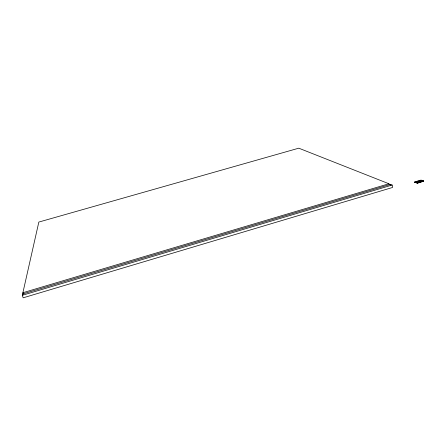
<?xml version="1.0" encoding="UTF-8"?>
<svg xmlns="http://www.w3.org/2000/svg" width="446" height="446" viewBox="0 0 446 446"><rect width="100%" height="100%" fill="white"/><g stroke="black" fill="none" stroke-linecap="round" stroke-linejoin="round"><path stroke-width="0.67" d="M389.297 184.85L388.923 183.763L298.775 148.184L38.83 222.063L22.885 292.721L23.248 294.143M390.462 185.157L390.467 184.376L392.151 185.034L392.564 187.471L23.164 297.817L22.3 295.313L22.601 293.97M22.601 293.986L390.501 184.382M22.3 295.313L392.151 185.034M414.702 182.068L417.384 183.245L423.678 181.076L417.255 182.955L414.663 182.024L420.979 180.139L423.611 181.054M414.741 182.297L421.013 180.418L423.7 181.355M22.885 292.721L388.923 183.763M420.979 180.139L423.689 181.121L417.328 183.027L414.668 182.068M420.511 182.074L417.824 181.082L420.433 182.001M22.629 293.959L22.936 294.711"/></g></svg>
